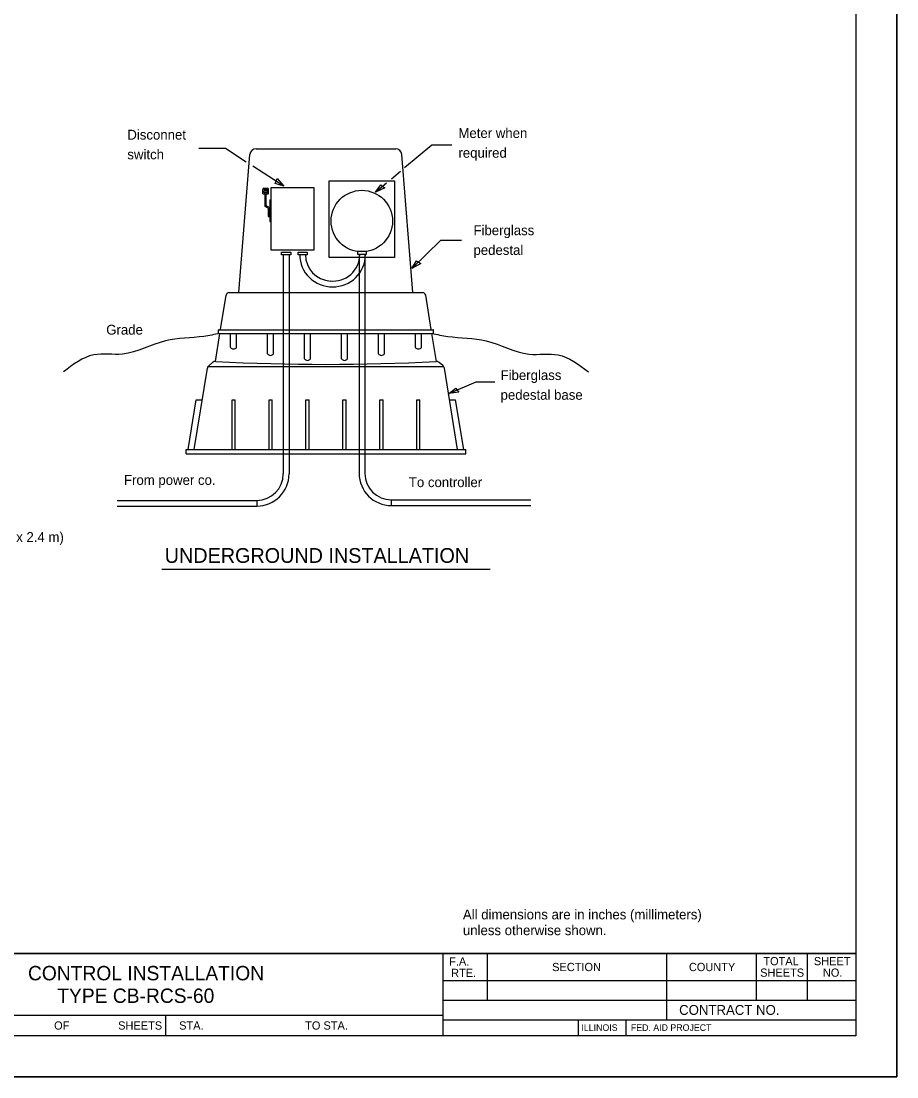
# Model space of a CAD drawing. Extents: x 2400813 to 2402224, y 420582 to 421545.
# Drawn here: x 2402011.1 to 2402224.2, y 420628.7 to 420885.7 of the extents above; entities that cross this region are included whole.
import ezdxf

# ---------------------------------------------------------------- set-up
doc = ezdxf.new("R2010")
doc.units = 0
for name, color, linetype in [('Alignment_EX_50 Notation', 7, 'Continuous'), ('Design_EX_Roadway Notes', 7, 'Continuous'), ('Level 48', 7, 'Continuous'), ('Lighting_EX_Cable in Duct', 7, 'Continuous'), ('Sheets_50 Reference Boundary', 7, 'Continuous'), ('Sheets_General Details', 7, 'Continuous'), ('Sheets_Printer Plotting Border', 7, 'Continuous'), ('Topo_Utilities', 7, 'Continuous'), ('XSC_Exist Ground', 7, 'Continuous')]:
    doc.layers.add(name, color=color, linetype=linetype)

msp = doc.modelspace()

# ---------------------------------------------------------------- linework, layer by layer
at = {"layer": 'Alignment_EX_50 Notation'}
for centre, start, end in [((2402059.15, 420810.51), 90, 180), ((2402111.34, 420810.51), 0, 90), ((2402059.15, 420809.76), 180, 270), ((2402111.34, 420809.76), 270, 0), ((2402056.54, 420801.56), 129.5924, 170.797)]:
    msp.add_arc(centre, 0.075, start, end, dxfattribs=at)
at = {"layer": 'Design_EX_Roadway Notes'}
for p, q in [((2402060.78, 420854.67), (2402054.29, 420854.67)), ((2402065.88, 420851.38), (2402060.78, 420854.67)), ((2402104.42, 420850.01), (2402111.03, 420855.57)), ((2402111.03, 420855.57), (2402115.89, 420855.57)), ((2402075, 420845.48), (2402067.45, 420850.36)), ((2402101.24, 420847.33), (2402103.44, 420849.18)), ((2402097.34, 420844.04), (2402100.03, 420846.31)), ((2402106.16, 420825.48), (2402113.19, 420832.33)), ((2402113.19, 420832.33), (2402118.23, 420832.33)), ((2402115.17, 420795.03), (2402121.83, 420797.92)), ((2402121.83, 420797.92), (2402126.34, 420797.92))]:
    msp.add_line(p, q, dxfattribs=at)
for points in [[(2402073.35, 420847.35), (2402075, 420845.48), (2402072.93, 420846.19), (2402073.18, 420846.73)], [(2402099.6, 420845.08), (2402097.34, 420844.04), (2402098.62, 420845.82), (2402099.06, 420845.42)], [(2402108.35, 420826.68), (2402106.16, 420825.48), (2402107.31, 420827.35), (2402107.78, 420826.98)], [(2402117.64, 420795.38), (2402115.17, 420795.03), (2402116.91, 420796.37), (2402117.21, 420795.86)]]:
    msp.add_lwpolyline(points, close=True, dxfattribs=at)
at = {"layer": 'Level 48'}
msp.add_lwpolyline([(2401544.23, 421068.72), (2402224.23, 421068.72), (2402224.23, 420628.72), (2401544.23, 420628.72)], close=True, dxfattribs=at)
at = {"layer": 'Lighting_EX_Cable in Duct'}
for p, q in [((2402069.86, 420843.67), (2402069.86, 420844.69)), ((2402069.86, 420843.67), (2402070.44, 420843.67)), ((2402070.16, 420844.99), (2402071.01, 420844.99)), ((2402070.16, 420844.72), (2402071.01, 420844.72)), ((2402070.16, 420844.55), (2402071.01, 420844.55)), ((2402070.16, 420844.06), (2402070.16, 420844.22)), ((2402070.28, 420844.34), (2402070.89, 420844.34)), ((2402070.28, 420843.94), (2402070.89, 420843.94)), ((2402070.44, 420840.52), (2402070.44, 420843.67)), ((2402070.74, 420840.71), (2402070.74, 420843.67)), ((2402070.74, 420843.67), (2402071.31, 420843.67)), ((2402071.01, 420844.06), (2402071.01, 420844.22)), ((2402071.31, 420843.67), (2402071.31, 420844.69)), ((2402071.93, 420829.91), (2402071.93, 420845.16)), ((2402071.93, 420845.16), (2402082.3, 420845.16)), ((2402082.3, 420845.16), (2402082.3, 420829.91)), ((2402071.61, 420842.2), (2402071.61, 420836.88)), ((2402071.61, 420842.2), (2402071.93, 420842.2)), ((2402071.61, 420841.87), (2402071.93, 420841.87)), ((2402071.19, 420840.16), (2402070.44, 420840.52)), ((2402071.49, 420840.35), (2402070.74, 420840.71)), ((2402071.19, 420840.16), (2402071.19, 420838.14)), ((2402071.49, 420840.35), (2402071.49, 420838.14)), ((2402071.19, 420838.14), (2402071.49, 420838.14)), ((2402071.61, 420837.25), (2402071.93, 420837.25)), ((2402071.61, 420836.88), (2402071.93, 420836.88)), ((2402082.3, 420829.91), (2402071.93, 420829.91)), ((2402074.88, 420828.77), (2402074.88, 420775.47)), ((2402076.27, 420828.77), (2402076.27, 420775.47)), ((2402093.34, 420828.92), (2402093.34, 420775.61)), ((2402094.73, 420828.92), (2402094.73, 420775.61)), ((2402101.17, 420769.17), (2402101.17, 420767.78)), ((2402101.17, 420769.17), (2402135.15, 420769.17)), ((2402034.46, 420769.03), (2402068.44, 420769.03)), ((2402034.46, 420767.64), (2402068.44, 420767.64)), ((2402068.44, 420769.03), (2402068.44, 420767.64)), ((2402101.17, 420767.78), (2402135.15, 420767.78))]:
    msp.add_line(p, q, dxfattribs=at)
for points in [[(2402086.01, 420846.8), (2402101.96, 420846.8), (2402101.96, 420828.14), (2402086.01, 420828.14)], [(2402076.68, 420828.77), (2402074.47, 420828.77), (2402074.47, 420829.42), (2402076.68, 420829.42)], [(2402080.71, 420828.77), (2402078.49, 420828.77), (2402078.49, 420829.42), (2402080.71, 420829.42)], [(2402092.93, 420828.92), (2402095.14, 420828.92), (2402095.14, 420829.57), (2402092.93, 420829.57)]]:
    msp.add_lwpolyline(points, close=True, dxfattribs=at)
msp.add_circle((2402093.99, 420837.02), 7.48, dxfattribs=at)
for centre, radius, start, end in [((2402070.16, 420844.69), 0.3, 90, 180), ((2402070.28, 420844.22), 0.12, 90, 180), ((2402070.28, 420844.06), 0.12, 180, 270), ((2402070.89, 420844.22), 0.12, 0, 90), ((2402070.89, 420844.06), 0.12, 270, 0), ((2402071.01, 420844.69), 0.3, 0, 90), ((2402086.7, 420828.84), 7.83, 180, 271.2732), ((2402086.7, 420828.84), 6.44, 180, 266.9715), ((2402087.05, 420828.84), 6.44, 262.9439, 0), ((2402087.05, 420828.84), 7.83, 268.748, 0), ((2402068.44, 420775.47), 7.83, 270, 0), ((2402068.44, 420775.47), 6.44, 270, 0), ((2402101.17, 420775.61), 7.83, 180, 270), ((2402101.17, 420775.61), 6.44, 180, 270)]:
    msp.add_arc(centre, radius, start, end, dxfattribs=at)
at = {"layer": 'Sheets_50 Reference Boundary'}
msp.add_lwpolyline([(2401584.23, 421058.71), (2402214.23, 421058.71), (2402214.23, 420658.72), (2401584.23, 420658.72)], close=True, dxfattribs=at)
at = {"layer": 'Sheets_General Details'}
for p, q in [((2402224.23, 420628.72), (2402224.23, 421068.72)), ((2402045.31, 420752.28), (2402125.21, 420752.28)), ((2401584.23, 420658.72), (2402214.23, 420658.72)), ((2402113.72, 420658.72), (2402113.72, 420638.72)), ((2402124.52, 420658.72), (2402124.52, 420647.41)), ((2402168.12, 420658.72), (2402168.12, 420642.61)), ((2402189.96, 420658.72), (2402189.96, 420647.41)), ((2402202.38, 420658.72), (2402202.38, 420647.41)), ((2402214.23, 420658.72), (2402214.23, 420658.72)), ((2402113.72, 420652.21), (2402214.23, 420652.21)), ((2402113.72, 420647.41), (2402214.23, 420647.41)), ((2401959.72, 420643.72), (2402113.72, 420643.72)), ((2402046.23, 420643.72), (2402046.23, 420638.72)), ((2402113.72, 420642.61), (2402214.23, 420642.61)), ((2402146.66, 420642.61), (2402146.66, 420638.72)), ((2402158.26, 420642.61), (2402158.26, 420638.72)), ((2402224.23, 420628.72), (2401544.23, 420628.72))]:
    msp.add_line(p, q, dxfattribs=at)
msp.add_lwpolyline([(2401584.23, 421058.72), (2402214.23, 421058.72), (2402214.23, 420638.72), (2401584.23, 420638.72)], close=True, dxfattribs=at)
at = {"layer": 'Sheets_Printer Plotting Border'}
msp.add_lwpolyline([(2401544.23, 420628.72), (2402224.23, 420628.72), (2402224.23, 421068.72), (2401544.23, 421068.72)], close=True, dxfattribs=at)
at = {"layer": 'Topo_Utilities'}
for p, q in [((2402068.26, 420854.58), (2402102.24, 420854.58)), ((2402064.08, 420819.6), (2402066.76, 420853.2)), ((2402106.42, 420819.6), (2402103.73, 420853.2)), ((2402059.59, 420810.59), (2402060.95, 420818.97)), ((2402061.69, 420819.6), (2402108.8, 420819.6)), ((2402110.89, 420810.64), (2402109.54, 420818.97)), ((2402059.07, 420809.76), (2402059.07, 420810.51)), ((2402059.15, 420810.58), (2402111.34, 420810.58)), ((2402111.42, 420809.76), (2402111.42, 420810.51)), ((2402058.34, 420802.87), (2402059.45, 420809.68)), ((2402059.15, 420809.68), (2402111.34, 420809.68)), ((2402062.02, 420806.27), (2402062.02, 420809.68)), ((2402063.52, 420806.27), (2402063.52, 420809.68)), ((2402071.02, 420804.69), (2402071.02, 420809.68)), ((2402072.52, 420804.69), (2402072.52, 420809.68)), ((2402080.02, 420803.47), (2402080.02, 420809.68)), ((2402081.52, 420803.47), (2402081.52, 420809.68)), ((2402089.02, 420803.47), (2402089.02, 420809.68)), ((2402090.52, 420803.47), (2402090.52, 420809.68)), ((2402098.02, 420804.69), (2402098.02, 420809.68)), ((2402099.52, 420804.69), (2402099.52, 420809.68)), ((2402107.02, 420806.27), (2402107.02, 420809.68)), ((2402108.52, 420806.27), (2402108.52, 420809.68)), ((2402112.15, 420802.87), (2402111.04, 420809.68)), ((2402056.8, 420801.87), (2402057.67, 420802.59)), ((2402113.69, 420801.87), (2402112.82, 420802.59)), ((2402053.2, 420781.42), (2402056.4, 420801.18)), ((2402056.56, 420801.6), (2402113.93, 420801.6)), ((2402117.29, 420781.42), (2402114.09, 420801.18)), ((2402051.71, 420781.45), (2402053.66, 420793.5)), ((2402053.66, 420793.5), (2402055.16, 420793.5)), ((2402062.4, 420793.5), (2402063.15, 420793.5)), ((2402062.4, 420781.42), (2402062.4, 420793.5)), ((2402063.15, 420781.42), (2402063.15, 420793.5)), ((2402071.4, 420793.5), (2402072.15, 420793.5)), ((2402071.4, 420781.42), (2402071.4, 420793.5)), ((2402072.15, 420781.42), (2402072.15, 420793.5)), ((2402080.4, 420793.5), (2402081.15, 420793.5)), ((2402080.4, 420781.42), (2402080.4, 420793.5)), ((2402081.15, 420781.42), (2402081.15, 420793.5)), ((2402089.4, 420793.5), (2402090.15, 420793.5)), ((2402089.4, 420781.42), (2402089.4, 420793.5)), ((2402090.15, 420781.42), (2402090.15, 420793.5)), ((2402098.4, 420793.5), (2402099.15, 420793.5)), ((2402098.4, 420781.42), (2402098.4, 420793.5)), ((2402099.15, 420781.42), (2402099.15, 420793.5)), ((2402107.4, 420793.5), (2402108.15, 420793.5)), ((2402107.4, 420781.42), (2402107.4, 420793.5)), ((2402108.15, 420781.42), (2402108.15, 420793.5)), ((2402115.33, 420793.5), (2402116.83, 420793.5)), ((2402118.79, 420781.44), (2402116.83, 420793.5)), ((2402051.2, 420781.42), (2402119.34, 420781.42)), ((2402051.2, 420780.37), (2402051.2, 420781.42)), ((2402051.2, 420780.37), (2402119.34, 420780.37)), ((2402119.34, 420780.37), (2402119.34, 420781.42))]:
    msp.add_line(p, q, dxfattribs=at)
for centre, radius, start, end in [((2402068.26, 420853.08), 1.5, 90, 175.4309), ((2402102.24, 420853.08), 1.5, 4.5691, 90), ((2402061.69, 420818.85), 0.75, 90, 170.797), ((2402108.8, 420818.85), 0.75, 9.203, 90), ((2402062.77, 420806.85), 0.951, 217.9427, 322.0573), ((2402107.77, 420806.85), 0.951, 217.9427, 322.0573), ((2402058.39, 420801.73), 1.12, 86.9593, 129.5924), ((2402085.25, 421307.39), 505.25, 266.9593, 273.0407), ((2402071.77, 420805.27), 0.951, 217.9427, 322.0573), ((2402080.77, 420804.06), 0.951, 217.9427, 322.0573), ((2402089.77, 420804.06), 0.951, 217.9427, 322.0573), ((2402098.77, 420805.27), 0.951, 217.9427, 322.0573), ((2402112.11, 420801.73), 1.12, 50.4076, 93.0407), ((2402057.51, 420801), 1.12, 129.5924, 170.797), ((2402112.98, 420801), 1.12, 9.203, 50.4076)]:
    msp.add_arc(centre, radius, start, end, dxfattribs=at)
at = {"layer": 'XSC_Exist Ground'}
for points in [[(2402059.45, 420809.68), (2402055.57, 420808.94), (2402046.21, 420807.86), (2402035.76, 420804.62), (2402028.74, 420804.44), (2402021.35, 420800.29)], [(2402111.04, 420809.68), (2402114.92, 420808.94), (2402124.29, 420807.86), (2402134.73, 420804.62), (2402141.76, 420804.44), (2402149.14, 420800.29)]]:
    msp.add_spline(points, degree=3, dxfattribs=at)

# ---------------------------------------------------------------- texts
at = {"layer": 'Design_EX_Roadway Notes'}
for s, p in [('Disconnet', (2402036.92, 420856.83)), ('Meter when', (2402117.51, 420857.23)), ('switch', (2402036.92, 420852.03)), ('required', (2402117.51, 420852.43)), ('Fiberglass', (2402121.17, 420833.57)), ('pedestal', (2402121.17, 420828.77)), ('Grade', (2402031.78, 420809.37)), ('Fiberglass', (2402127.77, 420798.32)), ('pedestal base', (2402127.77, 420793.52)), ('From power co.', (2402036.1, 420772.8)), ('To controller', (2402105.44, 420772.26)), ('(16 mm x 2.4 m)', (2401998.1, 420758.91))]:
    msp.add_text(s, height=2.4, dxfattribs=at).set_placement(p)
at = {"layer": 'Sheets_General Details'}
for s, height, p in [('UNDERGROUND INSTALLATION', 3.6, (2402046.02, 420753.82)), ('All dimensions are in inches (millimeters)', 2.4, (2402118.6, 420667.05)), ('unless otherwise shown.', 2.4, (2402118.6, 420663.21)), ('F.A.  ', 2, (2402115.26, 420655.82)), ('SECTION', 2, (2402140.32, 420654.46)), ('COUNTY', 2, (2402173.61, 420654.46)), ('TOTAL', 2, (2402191.73, 420655.89)), ('SHEET', 2, (2402204.03, 420655.89)), ('CONTROL INSTALLATION', 3.5, (2402012.73, 420652.22)), ('RTE.', 2, (2402115.73, 420653.02)), ('SHEETS', 2, (2402190.95, 420653.09)), ('NO.', 2, (2402206.23, 420653.09)), ('TYPE CB-RCS-60', 3.5, (2402019.86, 420646.72)), ('CONTRACT NO.      ', 2.4, (2402171.23, 420643.81)), ('OF', 2, (2402019.09, 420640.22)), ('SHEETS', 2, (2402034.68, 420640.22)), ('STA.', 2, (2402049.53, 420640.22)), ('TO STA.', 2, (2402080.2, 420640.22)), ('ILLINOIS', 1.6, (2402147.45, 420639.91)), ('FED. AID PROJECT', 1.6, (2402159.48, 420639.91))]:
    msp.add_text(s, height=height, dxfattribs=at).set_placement(p)

doc.saveas('drawing.dxf')
